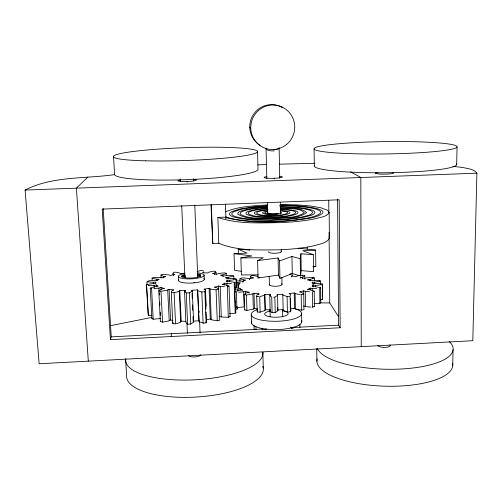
<?xml version="1.0" encoding="UTF-8"?>
<svg xmlns="http://www.w3.org/2000/svg" width="502" height="502" viewBox="0 0 502 502"><rect width="100%" height="100%" fill="white"/><g stroke="black" fill="none" stroke-linecap="round" stroke-linejoin="round"><path stroke-width="0.75" d="M452.741 365.651L453.055 349.618M456.701 164.637L457.046 146.998A71.504 6.168 -0.8 0 0 351.519 142.825A71.504 6.168 -0.8 0 0 348.162 153.556A71.504 6.168 -0.8 0 0 457.046 146.998M452.898 166.407A51.794 5.886 -0.2 0 1 463.722 167.699C468.247 168.76 473.982 169.055 476.9 173.184L472.809 340.714L39.137 363.762L25.1 190.07C52.484 175.926 84.794 178.907 114.544 174.64M171.201 336.535L340.168 327.762L339.189 199.783L102.201 209.114L110.44 339.647L171.201 336.535L171.37 333.717L262.151 329.086A25.163 7.53 -1.1 0 0 266.167 329.701L266.148 329.099M320.508 284.145L320.471 281.076L315.331 282.111A5.961 1.481 -0.5 0 1 315.137 282.13L312.213 282.237A37.399 9.463 -1.2 0 1 313.047 283.592L315.909 283.423A6.087 1.544 -0.4 0 1 316.166 283.429L322.366 283.937L322.516 299.499L322.535 298.696M322.384 284.69L316.216 285.293A6.055 1.525 -0.4 0 1 315.953 285.305L313.028 285.174A37.399 9.463 -1.2 0 1 312.131 286.579L315.118 286.648A6.175 1.588 -0.5 0 1 315.319 286.667L320.615 287.677L320.797 302.681L319.19 303.509M329.406 237.986C327.298 243.219 320.169 243.721 315.476 245.39C303.635 248.17 291.461 249.256 279.338 249.827C259.183 249.883 237.716 251.276 218.784 243.244L212.779 243.501L211.003 204.753M277.361 307.582L277.411 309.891L277.907 310.625L277.568 295.163L277.066 294.517A37.399 9.463 -1.2 0 0 282.777 294.241L283.015 295.057A6.331 1.675 -0.9 0 0 283.09 295.113L287.113 296.544L289.547 296.324M278.441 275.102L258.047 277.957L257.582 260.62L278.058 257.953L278.441 275.102L279.959 278.359L292.264 273.534L300.497 275.993L301.213 270.622L300.93 253.786L313.317 254.696L313.549 271.645L301.213 270.622M300.497 275.993L300.202 258.712L300.93 253.786M277.907 310.638L277.882 310.738A6.313 1.795 -1.2 0 1 277.844 310.813L275.24 312.671L274.851 297.14L277.499 295.383A6.338 1.682 -1.3 0 0 277.524 295.32L277.543 295.27M193.006 316.505L193.207 321.136L193.615 321.933L192.291 290.909L191.883 290.25A35.717 8.735 -2.8 0 0 197.612 289.861L199.106 321.625A6.193 1.82 -2.7 0 0 199.225 321.719L203.492 323.131M205.494 290.608L204.898 291.612L206.084 322.799L205.531 322.874M193.609 321.945L193.577 322.033A6.225 1.826 -3.1 0 1 193.527 322.14L190.754 324.091L189.361 292.867L192.197 291.135A6.269 1.606 -2.9 0 0 192.247 291.041L192.26 291.016M110.44 339.647L111.262 336.892L103.186 208.487M259.948 312.181L264.636 310.65A6.281 1.782 -1.5 0 0 264.774 310.569L265.326 309.69L264.937 294.354A37.399 9.463 -1.2 0 0 270.54 294.555L270.565 295.521M265 310.405L264.604 295.025L264.937 294.354M257.275 310.343L257.269 311.937L258.687 312.075M291.254 277.041L291.235 276.156A37.399 9.463 -1.2 0 1 295.879 276.702L297.102 276.069A5.836 1.418 -0.7 0 1 297.266 276.025C298.941 275.297 308.134 274.374 302.951 276.985A5.811 1.412 -0.8 0 1 302.819 277.041L302.53 278.648M172.939 322.121C171.64 325.29 178.392 323.42 180.312 322.202A6.212 1.813 -3.4 0 0 180.482 322.102L181.191 321.167L179.779 290.319A35.717 8.735 -2.8 0 0 185.351 290.42L185.407 291.712M215.753 272.028L214.8 272.875A5.723 1.343 -2.4 0 1 214.618 272.969L212.653 273.546A35.717 8.735 -2.8 0 1 216.682 274.217L218.514 273.615A5.792 1.381 -2.2 0 1 218.784 273.559C221.213 273.257 223.735 272.492 226.132 273.195C224.909 279.03 235.984 271.457 233.643 279.093M257.426 308.912A37.267 10.103 -1.2 0 1 254.439 308.448L252.952 309.238A6.225 1.751 -1.7 0 1 252.795 309.288L246.877 310.405L244.568 309.903L244.901 309.489M162.033 291.135L167.034 290.212A6.212 1.562 -3.3 0 0 167.373 290.118L169.08 289.359A35.717 8.735 -2.8 0 0 173.824 289.93L171.973 290.677A6.269 1.6 -3.1 0 0 171.847 290.771C169.161 294.41 177.934 291.995 178.888 291.235A6.256 1.588 -3.2 0 0 179.057 291.141L179.779 290.319M147.268 284.847C145.078 279.407 151.253 281.038 154.114 280.442A5.993 1.45 -3.4 0 1 154.453 280.436L157.226 280.562A35.717 8.735 -2.8 0 1 159.184 279.225L156.436 279.15A5.873 1.393 -3.3 0 1 156.091 279.112L152.081 278.164L152.15 279.984M244.568 309.903L244.097 294.586L246.564 292.848A6.275 1.65 -1.7 0 1 246.689 292.798L249.099 292.233L249.13 293.187M292.817 275.416L292.766 275.472A5.767 1.393 -1 0 1 292.691 275.542L291.235 276.156M290.225 311.811L290.922 310.901L290.853 309.866A6.313 1.795 -1 0 0 290.783 309.765L290.407 298.075M206.084 322.799L206.642 320.841A6.206 1.826 -2.8 0 0 206.548 320.696L206.447 320.583M235.827 306.778L235.783 312.627L235.218 313.21L229.678 313.562M290.407 311.792L290.106 296.274L290.57 294.492A6.338 1.682 -1 0 0 290.482 294.373L289.058 293.67A37.399 9.463 -1.2 0 0 294.241 292.948L295.458 293.683A6.294 1.65 -0.7 0 0 295.603 293.726L300.096 294.58M203.774 272.115L202.632 272.724A35.717 8.735 -2.8 0 1 207.521 273L208.537 272.322A5.735 1.355 -2.3 0 1 208.732 272.253C211.555 271.62 217.291 269.235 216.08 274.481M172.851 320.395A35.466 9.952 -2.9 0 1 170.561 320.031L168.873 320.885A6.168 1.776 -3.6 0 1 168.609 320.973L162.554 322.171L160.571 321.449M204.872 291.637L204.477 291.712M235.344 291.806L234.999 282.388L234.183 283.141L235.218 313.21M160.364 321.675L158.801 290.846L161.6 289.133A6.231 1.575 -3.3 0 1 161.826 289.058L164.411 288.468A35.717 8.735 -2.8 0 1 161.048 287.495L158.619 288.104A6.143 1.525 -3.4 0 1 158.255 288.161L154.622 288.543M87.9 177.043L76.398 188.15L88.308 361.145M320.558 287.728L319.699 288.424L319.881 303.472M270.54 294.555L269.787 295.214L270.139 310.738A6.319 1.801 -1.1 0 0 270.145 310.851L271.03 311.993L272.498 312.702M185.351 290.42L184.516 291.116L185.872 322.196A6.225 1.826 -3 0 0 185.859 322.34L187.641 324.179L190.722 324.104M264.592 295.038L264.435 295.138A6.306 1.669 -1.5 0 1 264.278 295.226L259.716 296.707L260.13 312.2M226.452 273.295L223.421 274.682A5.767 1.368 -2.2 0 1 223.158 274.751L222.869 276.395M179.245 291.028L180.682 321.964M197.104 271.827C199.024 270.873 201.867 269.624 203.693 271.105M244.097 294.586L246.419 295.05L252.324 294.003A6.25 1.638 -1.7 0 0 252.512 293.952L254.012 293.206A37.399 9.463 -1.2 0 0 258.888 293.858L258.919 294.818M258.047 277.957L259.314 277.267M225.743 211.756C238.996 206.171 253.811 205.971 267.961 204.872M314.384 280.198L314.352 277.932L310.725 279.256A5.88 1.443 -0.6 0 1 310.562 279.294L307.921 279.614L307.933 280.518M242.202 290.827L242.171 289.892L239.328 290.238A6.2 1.613 -1.8 0 0 239.147 290.275L234.854 291.75L235.35 306.854L235.921 306.571M257.582 260.62L263.293 257.752L240.872 257.909L241.399 274.958L258.342 274.876M152.056 278.158L153.537 277.487L159.774 277.418A5.905 1.406 -3.3 0 1 160.075 277.437L162.303 277.788A35.717 8.735 -2.8 0 1 165.735 276.615L163.407 276.307A5.792 1.362 -3.1 0 1 163.213 276.257L160.985 275.002L161.129 277.995M148.749 285.475L153.235 285.412A6.055 1.475 -3.4 0 0 153.631 285.387L156.549 284.979A35.717 8.735 -2.8 0 0 158.18 286.222L155.193 286.592A6.168 1.537 -3.4 0 0 154.892 286.655L150.261 288.11L151.868 318.532L152.357 318.299M227.155 286.755L229.044 286.065L230.079 316.517L228.36 317.295L222.016 317.032A6.062 1.751 -2.3 0 1 221.677 316.982L219.562 316.411A35.466 9.952 -2.9 0 1 219.098 316.58M312.652 307.161L312.439 291.894L314.202 291.21L314.453 306.465L312.401 307.155M258.888 293.858L257.193 294.58A6.319 1.675 -1.4 0 0 257.131 294.636L256.647 295.691L257.269 311.937M279.959 278.359L279.576 260.933L291.938 256.478L300.202 258.712M252.87 293.833L253.334 309.106M233.48 276.056L228.824 277.217A5.836 1.406 -2.1 0 1 228.523 277.267L225.605 277.499A35.717 8.735 -2.8 0 1 226.753 278.754L229.652 278.478A5.955 1.462 -2.1 0 1 229.991 278.466L236.128 278.723L236.555 287.207M239.943 281.189C238.739 276.276 244.725 278.334 247.605 278.321A5.855 1.437 -1.8 0 1 247.768 278.346L249.525 278.848A37.399 9.463 -1.2 0 1 253.56 277.901L251.665 277.462A5.779 1.399 -1.6 0 1 251.533 277.399L250.479 276.533M238.682 292.271L242.968 291.85A6.168 1.6 -1.9 0 0 243.206 291.813L245.453 291.21A37.399 9.463 -1.2 0 0 249.099 292.233M151.855 315.545C150.788 315.645 146.91 315.57 148.837 314.434M160.979 274.989L163.131 274.443L168.609 274.864A5.817 1.374 -3.2 0 1 168.848 274.908L170.322 275.429A35.717 8.735 -2.8 0 1 174.84 274.538L173.366 274.13L173.46 275.68M216.017 289.836L218.621 289.29L219.744 320.157L217.259 320.772L211.794 319.874A6.137 1.788 -2.5 0 1 211.543 319.793L210.294 319.008A35.466 9.952 -2.9 0 1 206.473 319.724M148.115 314.628L146.509 284.697L152.363 283.636A6.087 1.493 -3.5 0 1 152.702 283.599L155.745 283.479A35.717 8.735 -2.8 0 1 155.959 282.118L152.972 282.281A5.961 1.431 -3.4 0 1 152.595 282.275L147.099 281.754M174.106 292.722L175.581 323.878M301.012 294.693L303.735 294.222L301.915 292.497A6.306 1.663 -0.8 0 0 301.802 292.446L299.581 291.913A37.399 9.463 -1.2 0 0 303.679 290.834L303.98 309.627L301.457 310.154L295.879 309.088A6.269 1.763 -0.6 0 1 295.741 309.037L294.523 308.253A37.267 10.103 -1.2 0 1 290.357 308.887M237.176 306.659L237.251 308.994L235.733 309.301M300.698 278.422L300.679 277.531L302.505 277.148M151.366 317.509L110.195 325.748M160.402 318.513L160.125 318.563A6.099 1.732 -3.7 0 1 159.805 318.619L153.192 319.228L151.868 318.532M236.304 279.432L230.374 280.248A5.924 1.443 -2.1 0 1 230.035 280.273L227.048 280.267A35.717 8.735 -2.8 0 1 226.402 281.641L229.427 281.603A6.049 1.506 -2.1 0 1 229.747 281.622L234.999 282.388M158.977 288.041L159.172 291.154M310.129 279.376L310.154 280.894M240.872 257.909L251.935 255.957L234.032 253.692L234.572 270.34L241.556 271.325M267.873 211.511C257.357 214.078 276.194 214.749 278.723 213.444A6.451 1.06 -1.3 0 1 270.697 213.796A6.451 1.06 -1.3 0 1 267.986 212.603M235.174 289.102L237.101 289.033A6.08 1.55 -1.9 0 0 237.364 289.014L240.107 288.619A37.399 9.463 -1.2 0 0 242.171 289.892M222.819 274.832L220.598 275.184A35.717 8.735 -2.8 0 1 223.346 276.194L225.831 275.723A5.867 1.418 -2.1 0 1 226.151 275.692L226.515 275.654M322.516 299.499L320.514 299.782M234.685 287.332L235.551 287.219A6.118 1.569 -1.9 0 1 235.758 287.194L238.726 287.088L238.757 288.016M267.742 211.06C255.217 212.917 268.388 215.414 273.101 214.48C274.224 214.611 286.134 213.689 279.997 212.057M205.161 322.924L203.862 323.087M161.098 291.26L158.801 290.846M160.998 291.273L162.554 322.171M246.419 295.05L246.877 310.405M203.542 291.819L203.166 291.863M202.795 291.9L201.208 291.857L198.008 290.777A6.237 1.594 -2.6 0 1 197.819 290.658L197.7 290.551M289.855 311.849L289.485 311.886M289.108 311.924L288.179 312.012M267.848 209.999C244.028 212.459 264.134 217.046 275.115 215.402C281.39 215.778 296.556 212.139 280.348 210.947M237.873 288.97L237.986 291.21M287.803 312.043L283.417 310.537A6.306 1.788 -0.9 0 1 283.341 310.481L283.103 309.608A37.267 10.103 -1.2 0 1 277.411 309.891M267.867 209.598C241.838 212.133 258.8 216.946 272.548 215.891C280.047 216.688 302.48 212.064 280.486 210.545M267.704 208.656C262.628 209.039 257.532 209.541 252.594 210.802C251.238 211.386 247.681 211.744 248.308 213.839C255.65 217.761 264.736 216.55 272.824 216.902C287.232 217.655 311.999 211.028 280.298 209.566M154.384 288.562L153.945 288.594M235.996 285.87L238.387 285.701A37.399 9.463 -1.2 0 0 238.726 287.088M267.541 208.286C261.862 208.707 256.145 209.246 250.611 210.664C249.143 211.292 245.283 211.693 245.974 213.971C254.219 218.314 264.391 216.946 273.452 217.303C290.846 217.962 314.967 210.52 280.455 209.19M231.453 283.36L227.732 283.473A6.011 1.493 -2.1 0 1 227.35 283.467L224.626 283.21A35.717 8.735 -2.8 0 1 222.179 284.559L224.99 284.778A6.131 1.55 -2.2 0 1 225.26 284.822L229 286.04M267.654 207.364C260.657 207.815 253.635 208.449 246.796 210.049C244.694 210.934 239.931 211.11 240.063 214.116C249.87 219.725 262.483 217.805 273.446 218.339C283.505 217.159 295.803 218.778 304.281 212.672C298.69 207.106 287.659 209.252 280.191 208.261M267.666 207C260.155 207.458 252.613 208.135 245.258 209.805C242.868 210.784 237.879 210.89 237.659 214.134C248.132 220.372 261.912 218.138 273.722 218.753C284.446 217.454 297.711 219.248 306.666 212.616C300.629 206.717 288.443 208.907 280.442 207.897M267.566 206.115L252.732 207.37L241.424 209.234L233.806 211.7L232.056 213.03L231.755 214.216L232.865 215.502L235.488 216.707L244.267 218.571L257.018 219.675L271.933 219.857L286.818 219.098L300.158 217.435L309.081 215.176L311.522 213.94L312.558 212.566L312.137 211.505L310.399 210.394L303.39 208.55L292.76 207.376L280.053 206.993M267.698 205.751L252.042 207.037L240.006 208.976L231.773 211.562L229.803 212.961L229.37 214.21L230.412 215.584L233.06 216.864L242.146 218.859L255.524 220.071L271.306 220.303L287.144 219.531L301.432 217.786L311.064 215.396L313.737 214.09L314.93 212.628L314.553 211.499L312.784 210.313L305.48 208.336L294.285 207.069L280.066 206.636M238.03 307.481L243.476 306.973A6.149 1.707 -1.9 0 0 243.671 306.942L244.167 306.847L243.702 291.725M318.946 303.522L313.982 303.597M290.432 327.643L291.499 327.586L291.838 328.39A25.163 7.53 -1.1 0 0 295.239 327.398L338.574 325.183L340.168 327.762M111.262 336.892L171.37 333.717M312.796 266.782L315.821 266.644L315.601 250.109L298.671 248.157M185.131 277.744L185.087 275.629L182.013 275.767L182.025 277.368M197.55 277.437L197.443 275.065L200.505 274.92L200.593 276.514M181.994 276.589L185.075 276.445A6.432 1.531 -2.7 0 1 185.087 275.629M200.562 275.736L197.487 275.874A6.432 1.531 -2.7 0 0 197.443 275.065M234.032 253.692L247.091 253.115L238.262 249.212L238.387 253.284M315.601 250.109L302.706 250.674L313.317 254.696M229.571 280.292L229.621 281.854M151.792 288.713L150.261 288.11M218.784 243.244L217.855 217.404L224.061 217.153C253.014 224.777 284.132 222.612 313.392 217.51C346.242 207.596 284.389 204.339 279.827 205.406M151.591 288.719L153.192 319.228M25.1 190.07L476.9 173.184M314.352 277.932L312.677 277.38L306.553 277.863A5.911 1.456 -0.6 0 0 306.371 277.888L304.394 278.422A37.399 9.463 -1.2 0 0 300.679 277.531M257.796 164.869L266.587 164.574M189.361 292.867L186.255 292.942L184.535 291.562M279.363 164.179L314.804 163.294M236.185 280.938L240.151 280.951A5.936 1.475 -1.9 0 1 240.351 280.963L242.73 281.296A37.399 9.463 -1.2 0 1 245.572 280.091L243.106 279.815A5.829 1.424 -1.7 0 1 242.93 279.777L239.887 278.535M316.8 288.543L312.978 288.518A6.143 1.569 -0.5 0 1 312.765 288.506L310.129 288.142A37.399 9.463 -1.2 0 1 307.531 289.453L310.286 289.767A6.256 1.631 -0.6 0 1 310.449 289.805L314.202 291.21M236.21 284L238.971 284.126A37.399 9.463 -1.2 0 1 240.314 282.77L237.546 282.708A5.905 1.462 -1.9 0 1 237.283 282.682L236.204 282.538M275.209 312.683L274.82 312.69M274.462 297.14L273.684 297.153M274.437 312.696L274.048 312.696M228.31 317.295L227.306 286.755M280.48 204.54L296.776 204.872L310.361 205.977L321.004 207.803L327.536 210.225L329.149 212.271L329.406 237.76L329.03 236.63M279.99 205.757C285.042 204.665 343.719 208.186 310.487 217.504C293.965 220.974 276.972 221.57 260.13 221.363C252.136 221.175 244.129 220.723 236.222 219.481C233.587 219.048 230.951 218.533 228.404 217.724C227.186 217.623 224.865 215.452 225.812 218.282M273.659 312.696L272.887 312.702M315.394 285.312L315.413 286.874M320.307 302.894L329.764 302.926L338.524 316.63M224.469 286.736L220.918 286.542A6.106 1.537 -2.2 0 1 220.579 286.498L218.452 286.008A35.717 8.735 -2.8 0 1 214.417 287.169L216.669 287.633A6.206 1.581 -2.4 0 1 216.851 287.702L218.608 289.265M148.655 285.475L148.291 285.462M320.471 281.076L319.554 280.398L313.135 280.398A5.993 1.493 -0.5 0 0 312.884 280.411L310.336 280.787A37.399 9.463 -1.2 0 0 307.921 279.614M226.891 283.454L226.973 285.763M311.002 307.105L306.157 306.666A6.206 1.726 -0.5 0 1 305.969 306.634L303.923 306.013A37.267 10.103 -1.2 0 1 303.453 306.164M309.621 291.781L305.913 291.436A6.225 1.619 -0.5 0 1 305.724 291.411L303.679 290.834M290.765 273.847L292.867 274.186M238.262 249.212L249.77 250.052M258.806 296.638L258.448 296.613M216.061 289.836L217.259 320.772M258.091 296.582L257.727 296.55M259.584 312.156L259.045 312.106M257.375 296.519L256.842 296.469M215.458 289.786L210.639 289.083A6.181 1.569 -2.4 0 1 210.357 289.001L209.102 288.317A35.717 8.735 -2.8 0 1 203.912 289.152L205.318 289.811A6.25 1.6 -2.7 0 1 205.387 289.899L205.437 289.98M301.413 310.148L301.2 294.718M313.518 266.349L315.821 266.644M243.445 279.884L243.526 281.396M305.26 291.323L305.536 306.553M201.817 291.995L203.115 323.175M235.413 312.219L236.009 312.363M320.031 302.468L320.797 302.681M287.389 312.068L287.113 296.544M257.946 276.476L257.708 276.395A5.798 1.412 -1.6 0 0 257.539 276.345C255.907 276.2 249.092 273.571 250.335 278.591M295.402 308.912L295.12 293.563M234.854 291.75L236.436 292.377L236.875 307.531L235.35 306.854M173.334 274.111L173.215 274.048A5.742 1.343 -2.9 0 1 173.115 273.979L172.958 273.841M217.855 217.404C237.672 224.306 259.346 222.832 280.022 222.656C292.057 222.079 304.124 221.1 315.934 218.621C320.238 217.096 327.166 217.059 329.149 212.271M229.659 316.285L230.079 316.517M313.995 306.201L314.453 306.465M350.559 171.784L360.825 177.52L361.252 346.644M249.745 127.345L250.755 128.104M283.172 310.324L282.777 294.241M278.058 257.953L279.576 260.933M146.521 284.741L148.46 315.438M269.787 295.515L271.739 297.153L272.109 312.696M265.909 328.892L266.167 329.701M237.189 308.586L237.251 308.994M197.612 289.861L198.974 321.493M113.508 156.404L114.563 174.125A71.817 7.925 -2.1 0 0 186.8 179.66A71.817 7.925 -2.1 0 0 258.003 168.797L257.545 151.315M125.657 359.865L126.623 375.96A68.467 24.284 -3.4 0 0 198.805 396.875A68.467 24.284 -3.4 0 0 262.803 366.247M153.386 282.275L153.468 283.837M161.048 287.495L161.167 289.836M159.253 292.716L159.372 295.057M159.73 302.085L159.887 305.21M160.245 312.231L160.402 315.356M156.762 279.181L156.837 280.718M156.549 284.979L156.63 286.523M154.101 285.343L154.221 287.659M167.712 290.012L169.212 320.765M163.702 276.376L163.777 277.932M172.914 274.324C172.337 270.892 177.419 272.442 179.647 273.013A5.754 1.349 -3 0 1 179.798 273.075L180.4 273.709A35.717 8.735 -2.8 0 1 184.893 273.226M171.282 292.534L172.77 323.652M169.08 289.359L170.561 320.031M178.411 276.345L178.605 280.492M186.255 292.942L187.641 324.179M180.538 179.095L180.645 181.442A9.212 1.117 -2.2 0 0 193.69 180.94A9.212 1.117 -2.2 0 0 193.64 179.358M181.718 205.676L184.849 276.05M186.951 323.357L187.403 333.435M187.177 181.511L187.202 182.057M191.883 290.25L191.946 291.794M192.015 293.337L192.247 298.746M192.511 304.921L192.743 310.324M193.69 178.605L193.785 180.952M194.789 205.161L197.7 275.46M199.589 321.173L200.072 332.788M198.999 312.482L198.943 311.209A6.375 1.795 -2.9 0 1 199.049 311.322M210.074 288.914L211.26 319.686M209.102 288.317L210.294 319.008M205.513 290.231L206.14 305.963M205.199 289.698L205.381 294.329M205.563 298.96L205.964 308.987M206.084 312.075L206.391 319.793M204.113 275.165L204.276 279.307M214.385 273.063L214.448 274.613M211.329 204.879L212.779 243.501M220.183 286.447L221.288 316.919M218.452 286.008L218.571 289.196M228.103 277.324L228.153 278.861M225.436 204.327L225.919 218.376M227.048 280.267L227.111 282.13M224.626 283.21L224.695 285.105M237.967 282.745L238.017 284.27M236.185 280.574L236.404 287.357M235.645 301.175L235.689 302.424M242.73 281.296L242.761 282.199M240.107 288.619L240.151 290.106M238.971 284.126L239.002 285.042M238.387 285.701L238.431 287.251M251.276 315.024L251.515 323.106M249.525 278.848L249.557 279.746M245.453 291.21L245.547 294.228M255.926 326.727L256.014 329.795M254.012 293.206L254.439 308.448M254.025 325.221L254.15 329.676M263.261 368.085L262.841 352.184A68.736 23.042 -3.2 0 1 193.647 379.863A68.736 23.042 -3.2 0 1 125.807 358.66M262.151 329.086L262.176 329.82M266.073 148.19L266.807 178.605M267.384 202.783L267.629 212.923M269.204 276.47L269.411 284.941M270.013 309.715L270.183 316.674M274.224 178.279L274.236 178.825M279.099 147.745L279.752 178.204M280.267 202.413L280.518 214.128M281.271 249.268L281.321 251.615M281.873 277.424L282.024 284.352M282.57 309.866L282.714 316.818M291.938 256.478L292.264 273.534M291.825 327.787L291.838 328.39M290.106 273.803L290.125 274.682M299.901 324.493L299.951 327.555M294.241 292.948L294.523 308.253M307.205 247.222L307.237 249.249M304.789 275.51L304.846 279.231M302.53 275.127L302.543 276.012M301.595 313.857L301.733 321.951M314.61 282.18L314.635 283.718M313.047 283.592L313.091 286.686M313.028 285.174L313.053 287.031M312.677 277.38L312.69 278.277M312.213 282.237L312.225 283.153M312.219 288.468L312.25 290.727M310.129 288.142L310.161 290.024M319.554 280.398L319.567 281.308M314.083 148.805L314.308 165.924M316.743 348.752L316.906 361.227M322.366 283.937L322.516 296.858M328.735 200.43L328.854 212.164M329.055 232.508L329.764 302.926M337.57 199.288L338.574 325.183M200.951 354.669A6.313 2.108 -3.2 0 1 195.316 356.897A6.313 2.108 -3.2 0 1 188.614 355.717M198.892 320.715A35.466 9.952 -2.9 0 1 193.207 321.136M186.022 321.299A35.466 9.952 -2.9 0 1 181.191 321.167M198.924 310.951A6.375 1.788 -2.9 0 1 198.152 311.485M194.5 282.413A6.426 1.569 -2.7 0 1 193.916 282.507M199.043 312.106A6.375 1.795 -2.9 0 1 198.993 312.162M198.165 272.912A12.864 3.056 -2.7 0 1 201.007 277.361A12.864 3.056 -2.7 0 1 181.58 278.246A12.864 3.056 -2.7 0 1 184.284 273.54M203.712 278.478A12.851 3.119 -2.7 0 1 192.109 283.04A12.851 3.119 -2.7 0 1 178.844 279.915M197.769 273.86A9.431 2.24 -2.7 0 1 198.001 277.048A9.431 2.24 -2.7 0 1 184.585 277.662A9.431 2.24 -2.7 0 1 184.723 274.456M456.519 163.853A71.215 7.618 -0.6 0 1 384.89 172.763A71.215 7.618 -0.6 0 1 314.616 165.145M449.19 341.454A68.222 22.057 1.7 0 1 401.098 369.008A68.222 22.057 1.7 0 1 317.364 348.482M452.603 363.241A67.971 23.249 1.9 0 1 384.193 386.17A67.971 23.249 1.9 0 1 317.182 358.88M389.891 344.836A6.262 2.021 1.6 0 1 385.737 347.34A6.262 2.021 1.6 0 1 377.887 345.665M301.395 320.364A25.163 7.511 -1.1 0 1 276.546 329.588A25.163 7.511 -1.1 0 1 251.816 321.217M293.739 308.397A25.213 7.279 -1.1 0 1 295.05 318.557A25.213 7.279 -1.1 0 1 259.804 319.774A25.213 7.279 -1.1 0 1 257.131 309.659M282.689 310.838A11.759 3.395 -1.1 0 1 285.331 315.865A11.759 3.395 -1.1 0 1 267.56 316.222A11.759 3.395 -1.1 0 1 269.963 311.096M392.388 172.475A9.136 1.067 -0.5 0 1 389.834 173.905A9.136 1.067 -0.5 0 1 377.623 173.843A9.136 1.067 -0.5 0 1 377.874 172.406M249.814 250.241A18.687 18.216 -25.8 0 1 249.525 249.111M279.639 176.258A9.111 1.104 -1.4 0 1 279.727 177.821A9.111 1.104 -1.4 0 1 266.813 178.141A9.111 1.104 -1.4 0 1 266.863 176.572M180.645 181.423A9.212 1.117 -2.2 0 1 180.726 179.835M260.049 145.298A21.937 21.624 -71.8 0 1 252.807 115.46A21.937 21.624 -71.8 0 1 282.262 107.497M279.049 147.858A6.482 1.355 -3.2 0 1 273.439 149.778M274.318 150.838A6.482 2.422 0.4 0 1 266.035 148.322M270.202 309.903A37.267 10.103 -1.2 0 1 265.326 309.69M281.315 283.793A6.344 1.606 -1.2 0 1 276.087 286.253A6.344 1.606 -1.2 0 1 269.819 284.182M280.875 251.257A6.394 1.362 -1.3 0 1 275.341 253.253A6.394 1.362 -1.3 0 1 268.821 251.659M145.756 160.828A72.112 6.413 -2 0 0 257.47 151.98A72.112 6.413 -2 0 0 153.392 149.464A72.112 6.413 -2 0 0 145.756 160.828M286.742 144.325A22.295 21.969 -71.1 0 0 280.455 106.361A22.295 21.969 -71.1 0 0 251.05 131.154A22.295 21.969 -71.1 0 0 286.742 144.325"/></g></svg>
